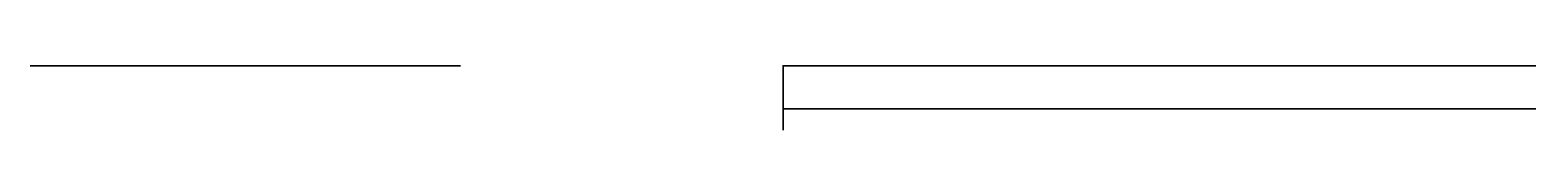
# Model space of a CAD drawing. Header units: millimetres. Extents: x -35 to 35, y -1 to 2.
import ezdxf

# ---------------------------------------------------------------- set-up
doc = ezdxf.new("R2010")
doc.units = ezdxf.units.MM
doc.header["$MEASUREMENT"] = 0
for name, color, linetype in [('DE_Dustbin v1 v1_Sketch1', 7, 'Continuous'), ('DE_Dustbin v1 v1_Sketch10', 7, 'Continuous'), ('DE_Dustbin v1 v1_Sketch11', 7, 'Continuous'), ('DE_Dustbin v1 v1_Sketch12', 7, 'Continuous'), ('DE_Dustbin v1 v1_Sketch2', 7, 'Continuous'), ('DE_Dustbin v1 v1_Sketch3', 7, 'Continuous'), ('DE_Dustbin v1 v1_Sketch4', 7, 'Continuous'), ('DE_Dustbin v1 v1_Sketch5', 7, 'Continuous'), ('DE_Dustbin v1 v1_Sketch6', 7, 'Continuous'), ('DE_Dustbin v1 v1_Sketch7', 7, 'Continuous'), ('DE_Dustbin v1 v1_Sketch8', 7, 'Continuous'), ('DE_Dustbin v1 v1_Sketch9', 7, 'Continuous')]:
    doc.layers.add(name, color=color, linetype=linetype)

msp = doc.modelspace()

# ---------------------------------------------------------------- linework, layer by layer
at = {"layer": 'DE_Dustbin v1 v1_Sketch1'}
for p, q in [((35, 0, -35), (0, 0, -35)), ((0, 0), (35, 0)), ((0, 0, -35), (0, 0)), ((30, 0, -10), (5, 0, -10)), ((5, 0, -10), (5, 0, -30)), ((5, 0, -30), (30, 0, -30)), ((7.5, 0, -27.5), (27.5, 0, -27.5)), ((7.5, 0, -12.5), (7.5, 0, -27.5)), ((27.5, 0, -12.5), (7.5, 0, -12.5)), ((27.5, 0, -27.5), (27.5, 0, -12.5)), ((30, 0, -30), (30, 0, -10)), ((35, 0), (35, 0, -35))]:
    msp.add_line(p, q, dxfattribs=at)
msp.add_point((0, 0), dxfattribs=at)
at = {"layer": 'DE_Dustbin v1 v1_Sketch10'}
msp.add_point((0, 0), dxfattribs=at)
msp.add_point((0, 0), dxfattribs=at)
at = {"layer": 'DE_Dustbin v1 v1_Sketch11'}
for p, q in [((0, -1), (0, 2)), ((0, 2), (0, 2, -35)), ((0, 2, -35), (0, -1, -35)), ((0, -1, -35), (0, -1))]:
    msp.add_line(p, q, dxfattribs=at)
at = {"layer": 'DE_Dustbin v1 v1_Sketch11', "extrusion": (-1, 0, 0)}
msp.add_circle((-0.5, -19.94), 1, dxfattribs=at)
msp.add_circle((-0.5, -19.94), 1, dxfattribs=at)
at = {"layer": 'DE_Dustbin v1 v1_Sketch11'}
msp.add_point((0, 0), dxfattribs=at)
at = {"layer": 'DE_Dustbin v1 v1_Sketch12', "extrusion": (-1, 0, 0)}
msp.add_circle((-0.5, -19.94), 1, dxfattribs=at)
at = {"layer": 'DE_Dustbin v1 v1_Sketch12'}
for p in [(0, 0.5, -19.94), (0, 0)]:
    msp.add_point(p, dxfattribs=at)
at = {"layer": 'DE_Dustbin v1 v1_Sketch2'}
msp.add_point((0, 0), dxfattribs=at)
at = {"layer": 'DE_Dustbin v1 v1_Sketch3'}
for p, q in [((0, -1), (0, 2)), ((0, 2, -35), (0, -1, -35)), ((0, 2), (0, 2, -35)), ((0, -1, -35), (0, -1))]:
    msp.add_line(p, q, dxfattribs=at)
at = {"layer": 'DE_Dustbin v1 v1_Sketch3', "extrusion": (-1, 0, 0)}
msp.add_circle((-0.5, -19.94), 1, dxfattribs=at)
at = {"layer": 'DE_Dustbin v1 v1_Sketch3'}
msp.add_point((0, 0), dxfattribs=at)
at = {"layer": 'DE_Dustbin v1 v1_Sketch4'}
for p, q in [((-35, 2, -25), (-15, 2, -25)), ((-15, 2, -10), (-35, 2, -10)), ((-35, 2, -10), (-35, 2, -25)), ((-15, 2, -25), (-15, 2, -10)), ((0, 2), (35, 2)), ((35, 2, -35), (0, 2, -35)), ((0, 2, -35), (0, 2)), ((30, 2, -10), (5, 2, -10)), ((5, 2, -30), (30, 2, -30)), ((5, 2, -10), (5, 2, -30)), ((30, 2, -30), (30, 2, -10)), ((35, 2), (35, 2, -35))]:
    msp.add_line(p, q, dxfattribs=at)
msp.add_point((0, 2), dxfattribs=at)
at = {"layer": 'DE_Dustbin v1 v1_Sketch5'}
msp.add_point((0, 2), dxfattribs=at)
at = {"layer": 'DE_Dustbin v1 v1_Sketch6'}
msp.add_point((0, 0), dxfattribs=at)
at = {"layer": 'DE_Dustbin v1 v1_Sketch7'}
msp.add_point((0, 0), dxfattribs=at)
at = {"layer": 'DE_Dustbin v1 v1_Sketch8'}
msp.add_point((0, 0), dxfattribs=at)
at = {"layer": 'DE_Dustbin v1 v1_Sketch9', "extrusion": (1, 0, 0)}
msp.add_circle((0.5, 7.5), 1, dxfattribs=at)
at = {"layer": 'DE_Dustbin v1 v1_Sketch9'}
for p in [(0, 0.5, 7.5), (0, 0)]:
    msp.add_point(p, dxfattribs=at)

doc.saveas('drawing.dxf')
